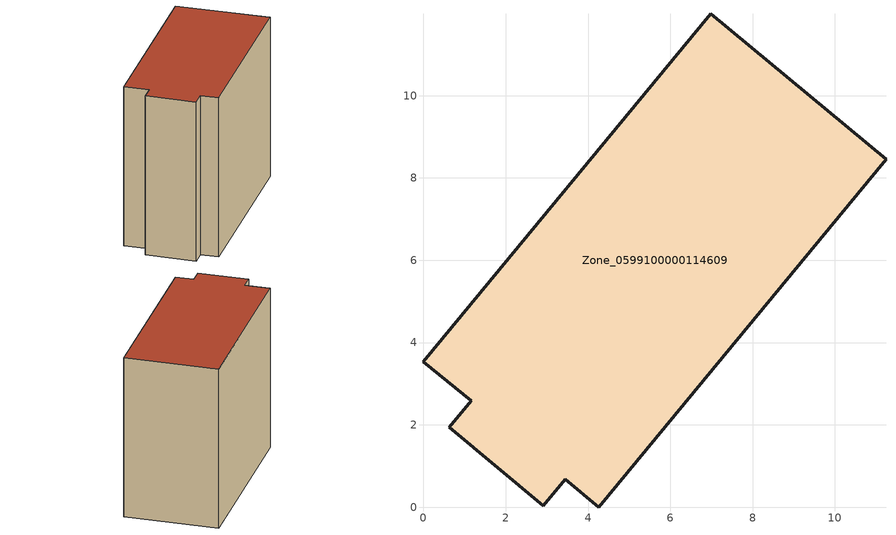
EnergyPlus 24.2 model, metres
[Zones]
Zone_0599100000114609
 floor ground (C_G): 6.98,11.99 11.24,8.45 4.26,0 3.45,0.68 2.91,0.03 0.62,1.94 1.16,2.58 0,3.54 z0
 wall outside (C_F): 1.16,2.58 0.62,1.94 2.91,0.03 3.45,0.68 4.26,0 11.24,8.45 6.98,11.99 0,3.54 1.16,2.58 z0:9.9
 roof outside (C_R): 6.98,11.99 0,3.54 1.16,2.58 0.62,1.94 2.91,0.03 3.45,0.68 4.26,0 11.24,8.45 z9.9
[BUILDING]
Pand.0599100000114609: North Axis=0; Terrain=City; Loads Convergence Tolerance Value=0.04; Temperature Convergence Tolerance Value=0.4; Solar Distribution=FullExterior; Maximum Number of Warmup Days=25; Minimum Number of Warmup Days=1
[Site:Location]
Rotterdam.The.Hague.AP_ZH_NLD Design_Conditions: Latitude=51.96; Longitude=4.45; Time Zone=1; Elevation=-4.5
[SITE:GROUNDTEMPERATURE:BUILDINGSURFACE]
18, 18, 18, 18, 18, 18, 18, 18, 18, 18, 18, 18
[MATERIAL] Thermal Absorptance=0.9; Solar Absorptance=0.7; Visible Absorptance=0.7
Name | Roughness | Thickness | Conductivity | Density | Specific Heat
G.TI.1946 | MediumSmooth | 0.15 | 1 | 540 | 1210
F.TI.1946 | Rough | 0.3 | 0.857143 | 1920 | 840
R.TI.1946 | MediumRough | 0.2 | 0.1 | 1500 | 1000
[CONSTRUCTION]
C_G: G.TI.1946
C_F: F.TI.1946
C_R: R.TI.1946
[ZONE]
Zone_0599100000114609: Type=1; Multiplier=1; Ceiling Height=Autocalculate; Volume=Autocalculate; Floor Area=autocalculate; Part of Total Floor Area=Yes
[ZONEINFILTRATION:DESIGNFLOWRATE]
Infil_Zone_0599100000114609: Zone or ZoneList or Space or SpaceList=Zone_0599100000114609; Schedule=AlwaysOn; Design Flow Rate Calculation Method=Flow/Area; Flow Rate per Floor Area=0.003; Constant Term Coefficient=1; Temperature Term Coefficient=0; Velocity Term Coefficient=0; Velocity Squared Term Coefficient=0
[HVACTEMPLATE:ZONE:IDEALLOADSAIRSYSTEM]
Zone_0599100000114609: Maximum Heating Supply Air Temperature=50; Minimum Cooling Supply Air Temperature=13; Maximum Heating Supply Air Humidity Ratio=0.0156; Minimum Cooling Supply Air Humidity Ratio=0.0077; Heating Limit=NoLimit; Cooling Limit=NoLimit; Dehumidification Control Type=ConstantSensibleHeatRatio; Cooling Sensible Heat Ratio=0.7; Dehumidification Setpoint=60; Humidification Control Type=None; Humidification Setpoint=30; Outdoor Air Method=None; Outdoor Air Flow Rate per Person=0.00944; Outdoor Air Flow Rate per Zone Floor Area=0; Outdoor Air Flow Rate per Zone=0; Demand Controlled Ventilation Type=None; Outdoor Air Economizer Type=NoEconomizer; Heat Recovery Type=None; Sensible Heat Recovery Effectiveness=0.7; Latent Heat Recovery Effectiveness=0.65
[ZONECONTROL:THERMOSTAT]
ThermostatControl_Zone_0599100000114609: Zone or ZoneList=Zone_0599100000114609; Control Type Schedule=DualSetpointControlType; Control 1=Thermostat_Zone_0599100000114609; Temperature Difference Between Cutout And Setpoint=0
[THERMOSTATSETPOINT:DUALSETPOINT]
Thermostat_Zone_0599100000114609: Heating Setpoint Temperature Schedule=HeatingSetpoint_Zone_0599100000114609; Cooling Setpoint Temperature Schedule=CoolingSetpoint_Zone_0599100000114609
[SCHEDULE:COMPACT]
HeatingSetpoint_Zone_0599100000114609: Through: 12/31, For: AllDays, Until: 24:00, 21
CoolingSetpoint_Zone_0599100000114609: Through: 12/31, For: AllDays, Until: 24:00, 24
DualSetpointControlType: Through: 12/31, For: AllDays, Until: 24:00, 4
AlwaysOn: Through: 12/31, For: AllDays, Until: 24:00, 1
